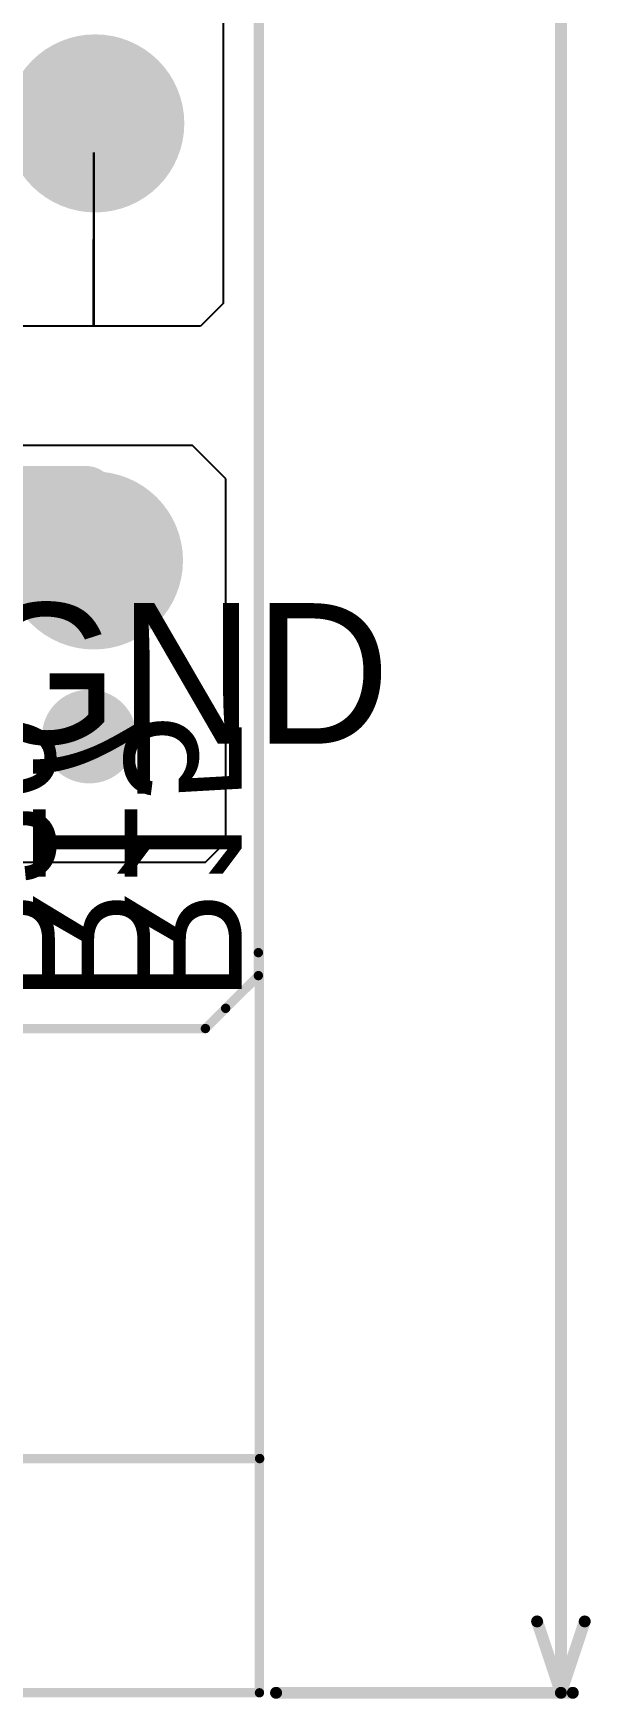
# Model space of a CAD drawing. Header units: millimetres. Extents: x 0.99 to 6.96, y 0.76 to 5.84.
# Drawn here: x 6.48 to 6.948, y 0.761 to 2.161 of the extents above; entities that cross this region are included whole.
import ezdxf

# ---------------------------------------------------------------- set-up
doc = ezdxf.new("R2010")
doc.units = ezdxf.units.MM
doc.header["$MEASUREMENT"] = 0
for name, color, linetype in [('BottomLayer', 5, 'Continuous'), ('BottomOverlay', 54, 'Continuous'), ('BottomSolder', 6, 'Continuous'), ('KeepOutLayer', 6, 'Continuous'), ('MultiLayer', 9, 'Continuous'), ('PadHoleLayer', 156, 'Continuous'), ('TopLayer', 1, 'Continuous'), ('TopOverlay', 2, 'Continuous'), ('TopSolder', 216, 'Continuous')]:
    doc.layers.add(name, color=color, linetype=linetype)

# ---------------------------------------------------------------- blocks, each defined once
blk = doc.blocks.new('CN1_200')
at = {"layer": 'BottomLayer', "const_width": 0.0709}
blk.add_lwpolyline([(-0.0354, 0, 1), (0.0354, 0, 1)], format="xyb", close=True, dxfattribs=at)
at = {"layer": 'BottomSolder', "const_width": 0.0749}
blk.add_lwpolyline([(-0.0374, 0, 1), (0.0374, 0, 1)], format="xyb", close=True, dxfattribs=at)
at = {"layer": 'MultiLayer', "const_width": 0.0709}
blk.add_lwpolyline([(-0.0354, 0, 1), (0.0354, 0, 1)], format="xyb", close=True, dxfattribs=at)
at = {"layer": 'PadHoleLayer', "const_width": 0.0315}
blk.add_lwpolyline([(-0.0157, 0, 1), (0.0157, 0, 1)], format="xyb", close=True, dxfattribs=at)
at = {"layer": 'TopLayer', "const_width": 0.0709}
blk.add_lwpolyline([(-0.0354, 0, 1), (0.0354, 0, 1)], format="xyb", close=True, dxfattribs=at)
at = {"layer": 'TopSolder', "const_width": 0.0749}
blk.add_lwpolyline([(-0.0374, 0, 1), (0.0374, 0, 1)], format="xyb", close=True, dxfattribs=at)
blk = doc.blocks.new('CN1_202')
at = {"layer": 'BottomLayer', "const_width": 0.0709}
blk.add_lwpolyline([(-0.0354, 0, 1), (0.0354, 0, 1)], format="xyb", close=True, dxfattribs=at)
at = {"layer": 'BottomSolder', "const_width": 0.0749}
blk.add_lwpolyline([(-0.0374, 0, 1), (0.0374, 0, 1)], format="xyb", close=True, dxfattribs=at)
at = {"layer": 'MultiLayer', "const_width": 0.0709}
blk.add_lwpolyline([(-0.0354, 0, 1), (0.0354, 0, 1)], format="xyb", close=True, dxfattribs=at)
at = {"layer": 'PadHoleLayer', "const_width": 0.0315}
blk.add_lwpolyline([(-0.0157, 0, 1), (0.0157, 0, 1)], format="xyb", close=True, dxfattribs=at)
at = {"layer": 'TopLayer', "const_width": 0.0709}
blk.add_lwpolyline([(-0.0354, 0, 1), (0.0354, 0, 1)], format="xyb", close=True, dxfattribs=at)
at = {"layer": 'TopSolder', "const_width": 0.0749}
blk.add_lwpolyline([(-0.0374, 0, 1), (0.0374, 0, 1)], format="xyb", close=True, dxfattribs=at)

msp = doc.modelspace()

# ---------------------------------------------------------------- linework, layer by layer
at = {"layer": 'BottomLayer'}
for p, q in [((6.6394, 2.1916), (6.6394, 1.9336)), ((6.5304, 1.9146), (6.5307, 2.0606)), ((6.5307, 2.0606), (6.5307, 1.9146)), ((6.6394, 1.9336), (6.6204, 1.9146)), ((6.5307, 1.9146), (6.4386, 1.9146)), ((6.6204, 1.9146), (6.5304, 1.9146)), ((6.6136, 1.8141), (6.4396, 1.8141)), ((6.6416, 1.7861), (6.6136, 1.8141)), ((6.6416, 1.4811), (6.6416, 1.7861)), ((6.6246, 1.4641), (6.6416, 1.4811)), ((6.3206, 1.4641), (6.6246, 1.4641))]:
    msp.add_line(p, q, dxfattribs=at)
at = {"layer": 'BottomLayer', "const_width": 0.05}
for points in [[(6.3586, 2.085), (6.5319, 2.085)], [(6.4546, 1.772), (6.5242, 1.772)], [(6.5242, 1.772), (6.5262, 1.77)]]:
    msp.add_lwpolyline(points, dxfattribs=at)
at = {"layer": 'BottomLayer', "const_width": 0.025}
for points in [[(6.5194, 2.085, 1), (6.5444, 2.085, 1)], [(6.5117, 1.772, 1), (6.5367, 1.772, 1)], [(6.5117, 1.772, 1), (6.5367, 1.772, 1)], [(6.5137, 1.77, 1), (6.5387, 1.77, 1)]]:
    msp.add_lwpolyline(points, format="xyb", close=True, dxfattribs=at)
at = {"layer": 'BottomSolder', "const_width": 0.0787}
msp.add_lwpolyline([(6.5266, 1.5696), (6.5271, 1.5696)], dxfattribs=at)
at = {"layer": 'BottomSolder', "const_width": 0.0394}
for points in [[(6.5069, 1.5696, 1), (6.5463, 1.5696, 1)], [(6.5074, 1.5696, 1), (6.5468, 1.5696, 1)]]:
    msp.add_lwpolyline(points, format="xyb", close=True, dxfattribs=at)
at = {"layer": 'KeepOutLayer', "const_width": 0.00787}
for points in [[(6.669, 1.3879), (6.669, 2.7073)], [(6.669, 1.3686), (6.669, 1.3879)], [(6.6415, 1.3411), (6.669, 1.3686)], [(6.6245, 1.3241), (6.6415, 1.3411)], [(6.4685, 1.3241), (6.6245, 1.3241)]]:
    msp.add_lwpolyline(points, dxfattribs=at)
at = {"layer": 'KeepOutLayer', "const_width": 0.00394}
for points in [[(6.667, 1.3879, 1), (6.6709, 1.3879, 1)], [(6.667, 1.3879, 1), (6.6709, 1.3879, 1)], [(6.667, 1.3686, 1), (6.6709, 1.3686, 1)], [(6.667, 1.3686, 1), (6.6709, 1.3686, 1)], [(6.6395, 1.3411, 1), (6.6434, 1.3411, 1)], [(6.6395, 1.3411, 1), (6.6434, 1.3411, 1)], [(6.6225, 1.3241, 1), (6.6264, 1.3241, 1)], [(6.6225, 1.3241, 1), (6.6264, 1.3241, 1)]]:
    msp.add_lwpolyline(points, format="xyb", close=True, dxfattribs=at)
at = {"layer": 'TopOverlay'}
for points, const_width in [([(6.6698, 0.7657), (6.6698, 5.2587)], 0.00787), ([(6.923, 0.7657), (6.923, 2.8653)], 0.01), ([(1.001, 0.9626), (6.67, 0.9626)], 0.00787), ([(6.903, 0.8257), (6.923, 0.7657)], 0.01), ([(6.923, 0.7657), (6.943, 0.8257)], 0.01), ([(6.6838, 0.7657), (6.933, 0.7657)], 0.01), ([(1.001, 0.7657), (6.6698, 0.7657)], 0.00787)]:
    msp.add_lwpolyline(points, dxfattribs=dict(at, const_width=const_width))
for points, const_width in [([(6.668, 0.9626, 1), (6.672, 0.9626, 1)], 0.00394), ([(6.9005, 0.8257, 1), (6.9055, 0.8257, 1)], 0.005), ([(6.9405, 0.8257, 1), (6.9455, 0.8257, 1)], 0.005), ([(6.6813, 0.7657, 1), (6.6863, 0.7657, 1)], 0.005), ([(6.9205, 0.7657, 1), (6.9255, 0.7657, 1)], 0.005), ([(6.9205, 0.7657, 1), (6.9255, 0.7657, 1)], 0.005), ([(6.9205, 0.7657, 1), (6.9255, 0.7657, 1)], 0.005), ([(6.9305, 0.7657, 1), (6.9355, 0.7657, 1)], 0.005), ([(6.6679, 0.7657, 1), (6.6718, 0.7657, 1)], 0.00394), ([(6.6679, 0.7657, 1), (6.6718, 0.7657, 1)], 0.00394)]:
    msp.add_lwpolyline(points, format="xyb", close=True, dxfattribs=dict(at, const_width=const_width))

# ---------------------------------------------------------------- block references
for name, p in [('CN1_202', (6.5319, 2.085)), ('CN1_200', (6.5308, 1.7176))]:
    msp.add_blockref(name, p)

# ---------------------------------------------------------------- texts
at = {"layer": 'BottomOverlay', "text_generation_flag": 2}
for s, p in [('R20', (6.3996, 1.3466)), ('R15', (6.5566, 1.3466)), ('R17', (6.4796, 1.3466))]:
    msp.add_text(s, height=0.09843, rotation=270, dxfattribs=at).set_placement(p)
at = {"layer": 'TopOverlay'}
msp.add_text('GND', height=0.11811, rotation=360, dxfattribs=at).set_placement((6.4286, 1.5636))

doc.saveas('drawing.dxf')
